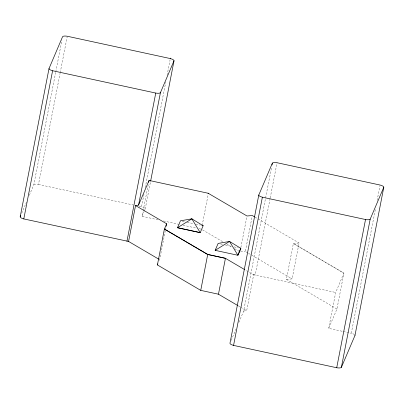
<?xml version="1.0" encoding="UTF-8"?>
<svg xmlns="http://www.w3.org/2000/svg" width="404" height="404" viewBox="0 0 404 404"><rect width="100%" height="100%" fill="white"/><g stroke="black" fill="none" stroke-linecap="round" stroke-linejoin="round"><path stroke-width="0.3" stroke-dasharray="2.02 1.52" d="M29.351 195.299L33.805 184.845L55.651 72.457M55.767 71.841L61.893 40.344M33.805 184.845A4.868 1.535 11 0 1 38.476 184.456L60.085 73.301M60.201 72.685L67.165 36.865M144.248 211.231L145.223 208.944A4.868 1.535 11 0 0 141.526 206.777L144.046 193.809M145.248 187.633L165.771 82.037M167.094 75.24L170.094 59.802M157.989 219.766L142.082 216.307L143.046 211.358M143.167 210.742L148.218 184.754M145.208 208.974L150.5 181.775M165.312 230.608L159.661 259.686L158.989 261.262M165.433 229.992L165.913 227.518M202.146 225.498L208.161 194.561M240.87 247.541L246.884 216.605M248.051 253.025L245.334 251.429L252.066 216.781M238.875 322.352L243.572 311.317L271.544 167.438M243.572 311.317L244.506 310.858L246.672 310.767L253.656 274.866L245.319 269.973M270.099 198.51L255.222 275.043L253.656 274.866M270.22 197.894L277.053 162.721M336.936 309.035L286.396 279.366L293.375 243.461L343.915 273.129L336.936 309.035L328.704 328.356L342.749 331.396M286.396 279.366L292.107 278.886L299.086 242.981L293.375 243.481L343.91 273.149L335.684 292.471L328.704 328.356M354.525 334.658A4.868 1.535 11 0 0 351.298 333.25L375.422 209.126M377.104 200.48L379.982 185.658M21.685 213.297L26.381 202.263M142.082 216.307L144.006 211.797M231.209 340.35L235.906 329.316M240.617 251.823L245.334 251.429M38.476 184.456L133.552 205.05M139.072 206.242L141.526 206.777M182.26 221.215L184.739 221.74M187.178 222.281L193.329 223.614M195.778 224.134L200.091 225.078M220.564 243.966L222.427 244.359M225.483 245.031L231.017 246.228M234.078 246.879L238.395 247.829M253.162 274.599L335.684 292.471M343.36 331.527L351.298 333.25M163.499 220.963L179.401 224.422M183.073 225.22L196.531 228.149M198.98 228.679L200.813 229.078M255.03 217.12L299.086 243.001M248.596 253.343L251.318 254.939M251.859 255.257L292.107 278.886M202.515 229.851L223.175 241.976M226.982 244.213L231.33 246.763M234.593 248.682L240.032 251.874M238.537 305.995L240.163 306.949M240.708 307.267L246.672 310.767"/><path stroke-width="0.61" d="M158.585 259.06L128.578 241.441L23.791 218.928A4.757 1.5 11 0 1 20.2 216.776L49.01 68.574L62.61 36.643A4.868 1.535 11 0 1 67.286 36.249L170.331 58.57L172.245 59.206L173.563 59.979L174.028 60.736L150.611 181.189M23.791 218.928L52.601 70.72A4.757 1.5 11 0 1 49.01 68.574M126.947 241.269L155.752 93.061A4.757 1.5 11 0 0 160.413 92.703L174.028 60.736M128.578 241.441L135.552 205.555L137.643 205.474L138.582 205.025L149.061 180.426L208.408 193.304M138.582 205.025L160.413 92.703M170.331 58.57L170.533 58.1L170.432 58.6M148.697 182.28L149.061 180.426M237.996 305.671L218.463 294.208L200.738 290.37L157.419 264.943L164.398 229.038L207.717 254.464L225.442 258.323L244.799 269.69M166.155 226.28L166.64 223.781L135.552 205.555M208.065 193.183L247.006 215.988L252.313 215.524L254.485 216.822M200.738 290.37L207.717 254.464L164.398 229.058L166.64 223.781M218.463 294.208L225.442 258.302L207.717 254.464M354.98 335.446L383.8 187.209A4.868 1.535 11 0 0 380.103 185.042L277.053 162.721A4.868 1.535 11 0 0 272.382 163.115L258.777 195.046L229.972 343.249A4.757 1.5 11 0 0 233.562 345.4L336.714 367.741A4.757 1.5 11 0 0 341.375 367.377L354.99 335.416M233.562 345.4L262.373 197.192A4.757 1.5 11 0 1 258.777 195.046M272.023 164.963L272.382 163.115M336.714 367.741L365.524 219.534A4.757 1.5 11 0 0 370.185 219.175L383.8 187.209M341.375 367.377L370.185 219.175M20.2 216.776L20.695 215.615M157.419 264.943L157.868 263.893M203.136 225.73L200.222 232.659L177.472 227.73L180.447 220.811L191.855 218.837L203.136 225.73L201.914 225.462M240.855 248.359L237.911 255.272L215.16 250.344L218.135 243.425L229.543 241.451L240.824 248.344L237.89 255.237L229.543 241.451L215.196 250.323M52.601 70.72L155.752 93.061M262.373 197.192L365.524 219.534M191.855 218.837L177.507 227.704L200.202 232.623L191.855 218.837"/></g></svg>
